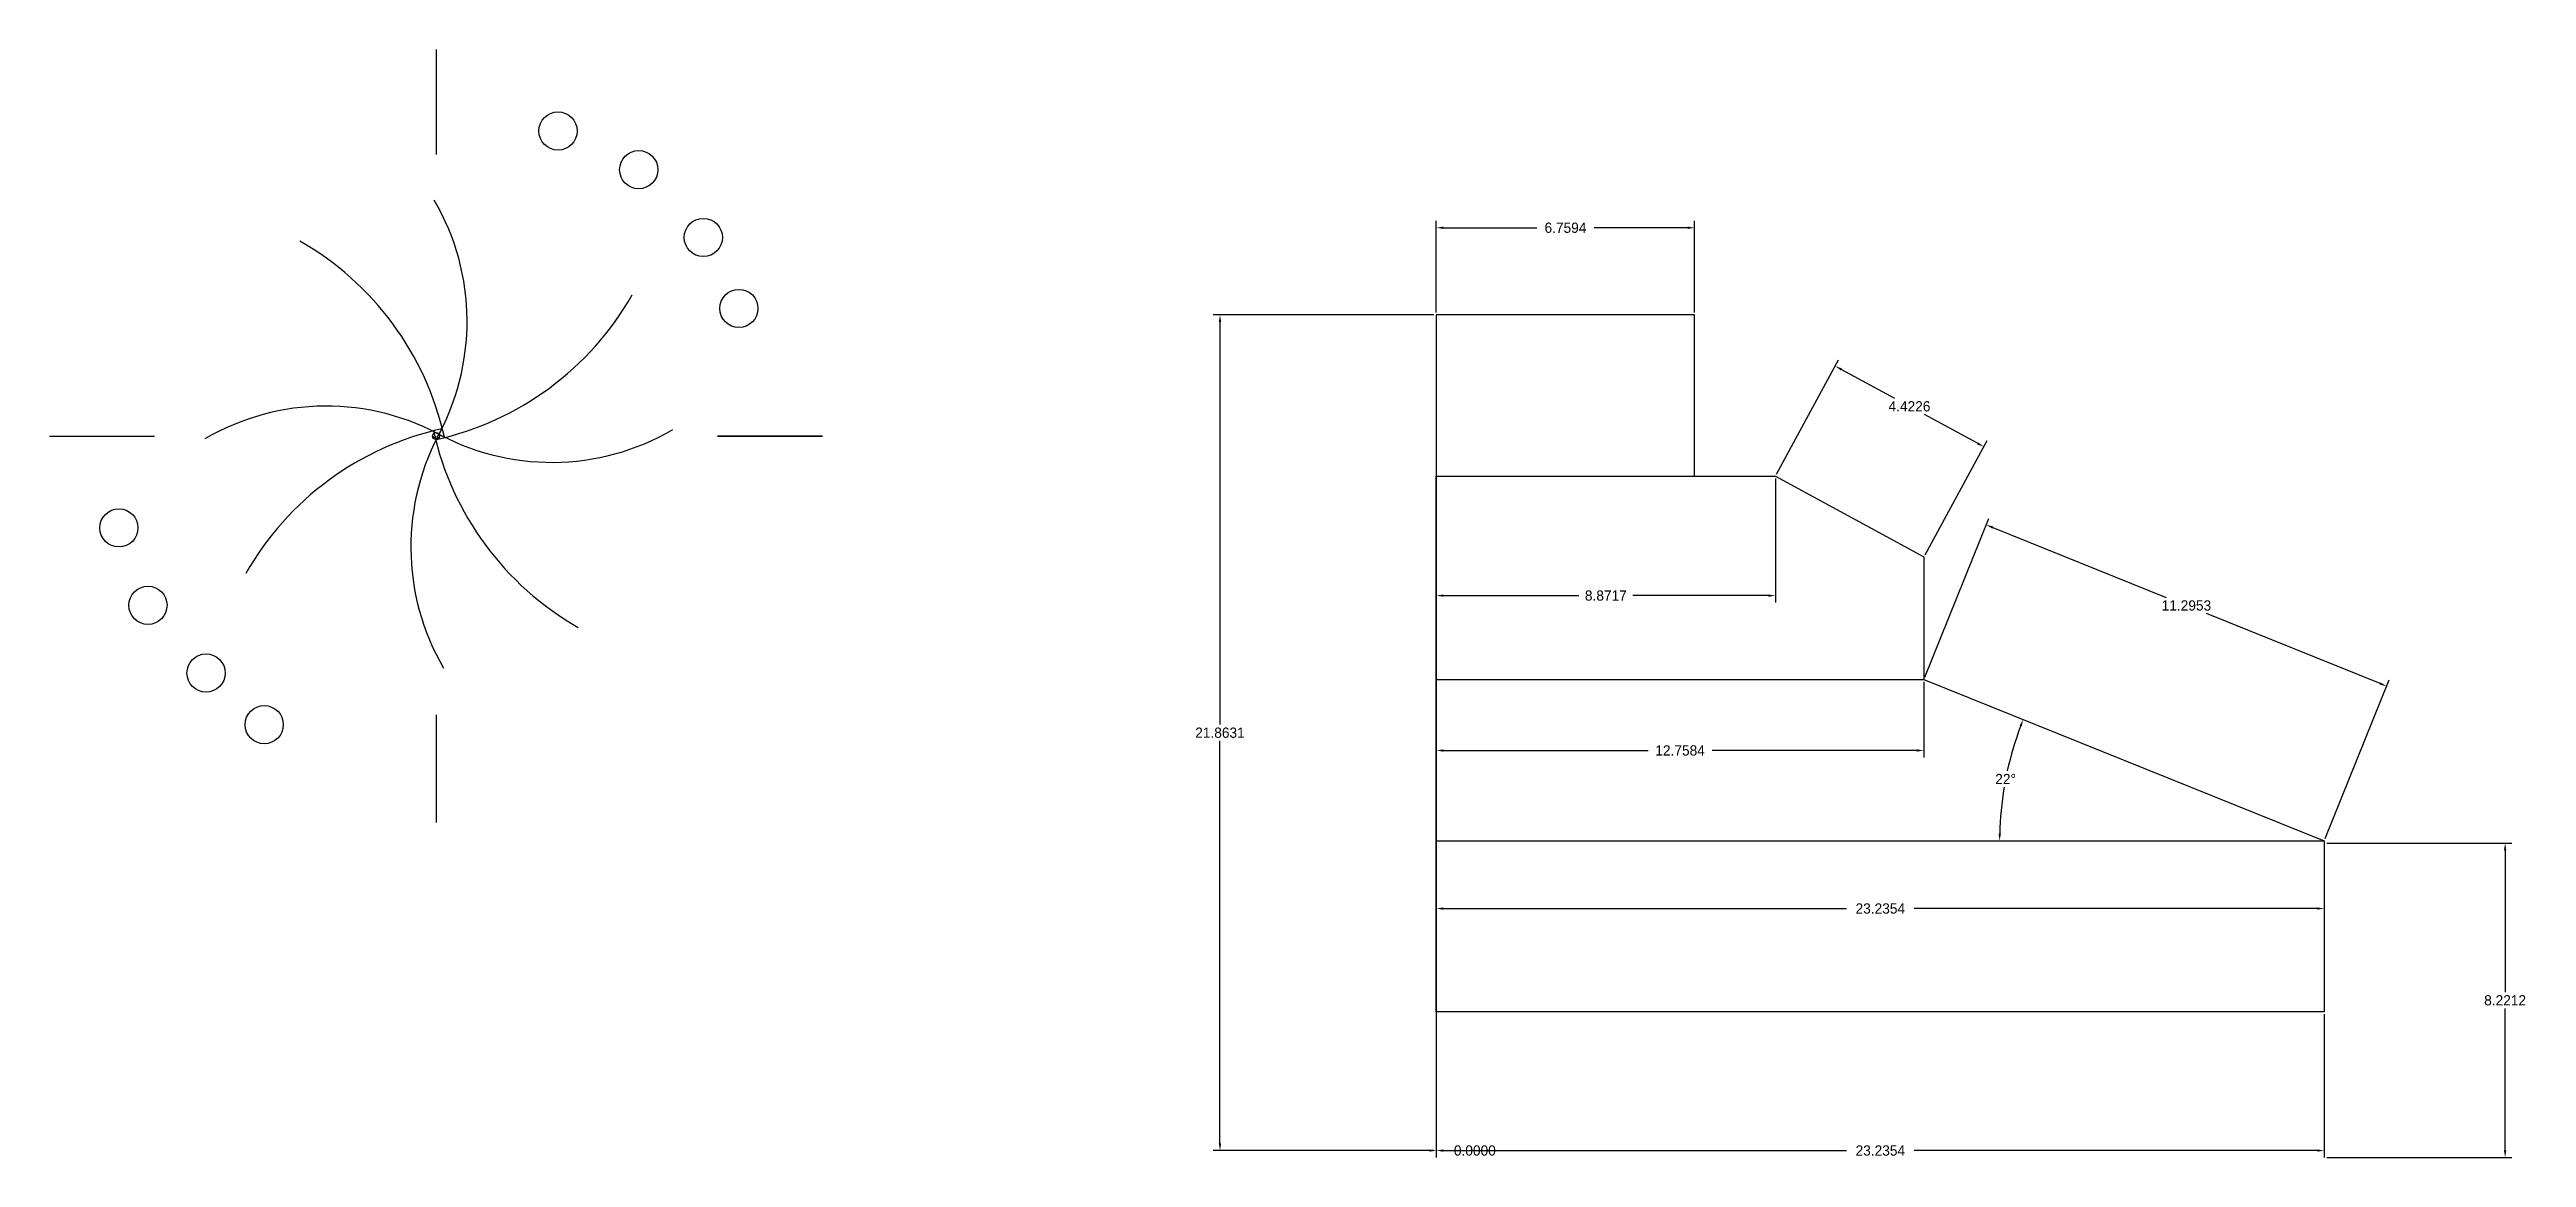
# Model space of a CAD drawing. Header units: inches. Extents: x 9.3 to 74.2, y 16.2 to 45.2.
import ezdxf

# ---------------------------------------------------------------- set-up
doc = ezdxf.new("R2010")
doc.units = ezdxf.units.IN
doc.header["$MEASUREMENT"] = 0
doc.dimstyles.get("Standard").update_dxf_attribs({"dimtxt": 0.268, "dimasz": 0.1855, "dimexe": 0.18, "dimexo": 0.0625, "dimgap": 0.0785, "dimtad": 0, "dimtih": 1, "dimtoh": 1, "dimdec": 4, "dimzin": 0, "dimdsep": 46, "dimtxsty": 'Standard', "dimcen": 0.0915, "dimadec": 0, "dimazin": 0, "dimtfac": 1, "dimtdec": 4, "dimtofl": 0, "dimtmove": 0, "dimatfit": 3, "dimfxl": 1, "dimtolj": 1, "dimtzin": 0, "dimarcsym": 0})

# ---------------------------------------------------------------- blocks, each defined once
blk = doc.blocks.new('*D1')
at = {"color": 0, "lineweight": -2}
for p, q in [((45.625, 19.926), (45.625, 16.179)), ((68.861, 19.926), (68.861, 16.179)), ((45.811, 16.359), (56.36, 16.359)), ((68.675, 16.359), (58.125, 16.359))]:
    blk.add_line(p, q, dxfattribs=at)
at = {"color": 0}
for points in [[(45.811, 16.39), (45.811, 16.328), (45.625, 16.359)], [(68.675, 16.39), (68.675, 16.328), (68.861, 16.359)]]:
    blk.add_solid(points, dxfattribs=at)
at = {"layer": 'Defpoints', "color": 0}
for p in [(45.625, 19.989), (68.861, 19.989), (68.861, 16.359)]:
    blk.add_point(p, dxfattribs=at)
at = {"color": 0, "insert": (57.243, 16.359), "char_height": 0.268, "attachment_point": 5}
blk.add_mtext('\\A1;23.2354', dxfattribs=at)
blk = doc.blocks.new('*D2')
at = {"color": 0, "lineweight": -2}
for p, q in [((45.625, 38.159), (45.625, 16.179)), ((45.625, 38.159), (45.625, 16.179)), ((45.44, 16.359), (45.254, 16.359)), ((45.811, 16.359), (45.996, 16.359))]:
    blk.add_line(p, q, dxfattribs=at)
at = {"color": 0}
for points in [[(45.44, 16.39), (45.44, 16.328), (45.625, 16.359)], [(45.811, 16.39), (45.811, 16.328), (45.625, 16.359)]]:
    blk.add_solid(points, dxfattribs=at)
at = {"layer": 'Defpoints', "color": 0}
for p in [(45.625, 38.222), (45.625, 38.222), (45.625, 16.359)]:
    blk.add_point(p, dxfattribs=at)
at = {"color": 0, "insert": (46.633, 16.359), "char_height": 0.268, "attachment_point": 5}
blk.add_mtext('\\A1;0.0000', dxfattribs=at)
blk = doc.blocks.new('*D3')
at = {"color": 0, "lineweight": -2}
for p, q in [((45.563, 38.222), (39.784, 38.222)), ((39.964, 38.036), (39.964, 27.503)), ((39.964, 16.544), (39.964, 27.078)), ((45.563, 16.359), (39.784, 16.359))]:
    blk.add_line(p, q, dxfattribs=at)
at = {"color": 0}
for points in [[(39.933, 38.036), (39.995, 38.036), (39.964, 38.222)], [(39.933, 16.544), (39.995, 16.544), (39.964, 16.359)]]:
    blk.add_solid(points, dxfattribs=at)
at = {"layer": 'Defpoints', "color": 0}
for p in [(45.625, 38.222), (39.964, 16.359), (45.625, 16.359)]:
    blk.add_point(p, dxfattribs=at)
at = {"color": 0, "insert": (39.964, 27.29), "char_height": 0.268, "attachment_point": 5}
blk.add_mtext('\\A1;21.8631', dxfattribs=at)
blk = doc.blocks.new('*D4')
at = {"color": 0, "lineweight": -2}
for p, q in [((45.625, 24.4), (45.625, 22.51)), ((68.861, 24.4), (68.861, 22.51)), ((45.811, 22.69), (56.36, 22.69)), ((68.675, 22.69), (58.125, 22.69))]:
    blk.add_line(p, q, dxfattribs=at)
at = {"color": 0}
for points in [[(45.811, 22.721), (45.811, 22.659), (45.625, 22.69)], [(68.675, 22.721), (68.675, 22.659), (68.861, 22.69)]]:
    blk.add_solid(points, dxfattribs=at)
at = {"layer": 'Defpoints', "color": 0}
for p in [(45.625, 24.462), (68.861, 24.462), (68.861, 22.69)]:
    blk.add_point(p, dxfattribs=at)
at = {"color": 0, "insert": (57.243, 22.69), "char_height": 0.268, "attachment_point": 5}
blk.add_mtext('\\A1;23.2354', dxfattribs=at)
blk = doc.blocks.new('*D5')
at = {"color": 0, "lineweight": -2}
for p, q in [((45.625, 28.621), (45.625, 26.646)), ((58.384, 28.621), (58.384, 26.646)), ((45.811, 26.826), (51.167, 26.826)), ((58.198, 26.826), (52.842, 26.826))]:
    blk.add_line(p, q, dxfattribs=at)
at = {"color": 0}
for points in [[(45.811, 26.857), (45.811, 26.795), (45.625, 26.826)], [(58.198, 26.857), (58.198, 26.795), (58.384, 26.826)]]:
    blk.add_solid(points, dxfattribs=at)
at = {"layer": 'Defpoints', "color": 0}
for p in [(45.625, 28.683), (58.384, 28.683), (45.625, 26.826)]:
    blk.add_point(p, dxfattribs=at)
at = {"color": 0, "insert": (52.004, 26.826), "char_height": 0.268, "attachment_point": 5}
blk.add_mtext('\\A1;12.7584', dxfattribs=at)
blk = doc.blocks.new('*D6')
at = {"color": 0, "lineweight": -2}
for p, q in [((45.625, 33.939), (45.625, 30.698)), ((54.497, 33.939), (54.497, 30.698)), ((45.811, 30.878), (49.357, 30.878)), ((54.311, 30.878), (50.765, 30.878))]:
    blk.add_line(p, q, dxfattribs=at)
at = {"color": 0}
for points in [[(45.811, 30.909), (45.811, 30.847), (45.625, 30.878)], [(54.311, 30.909), (54.311, 30.847), (54.497, 30.878)]]:
    blk.add_solid(points, dxfattribs=at)
at = {"layer": 'Defpoints', "color": 0}
for p in [(45.625, 34.001), (54.497, 34.001), (45.625, 30.878)]:
    blk.add_point(p, dxfattribs=at)
at = {"color": 0, "insert": (50.061, 30.878), "char_height": 0.268, "attachment_point": 5}
blk.add_mtext('\\A1;8.8717', dxfattribs=at)
blk = doc.blocks.new('*D7')
at = {"color": 0, "lineweight": -2}
for p, q in [((45.625, 38.284), (45.625, 40.681)), ((45.811, 40.501), (48.256, 40.501)), ((52.199, 40.501), (49.753, 40.501)), ((52.385, 38.284), (52.385, 40.681))]:
    blk.add_line(p, q, dxfattribs=at)
at = {"color": 0}
for points in [[(45.811, 40.532), (45.811, 40.47), (45.625, 40.501)], [(52.199, 40.532), (52.199, 40.47), (52.385, 40.501)]]:
    blk.add_solid(points, dxfattribs=at)
at = {"layer": 'Defpoints', "color": 0}
for p in [(45.625, 40.501), (45.625, 38.222), (52.385, 38.222)]:
    blk.add_point(p, dxfattribs=at)
at = {"color": 0, "insert": (49.005, 40.501), "char_height": 0.268, "attachment_point": 5}
blk.add_mtext('\\A1;6.7594', dxfattribs=at)
blk = doc.blocks.new('*D8')
at = {"color": 0, "lineweight": -2}
for p, q in [((54.527, 34.056), (56.148, 37.042)), ((56.225, 36.795), (57.614, 36.041)), ((59.786, 34.862), (58.397, 35.616)), ((58.413, 31.946), (60.035, 34.932))]:
    blk.add_line(p, q, dxfattribs=at)
at = {"color": 0}
for points in [[(56.24, 36.823), (56.21, 36.768), (56.062, 36.884)], [(59.801, 34.889), (59.771, 34.835), (59.949, 34.774)]]:
    blk.add_solid(points, dxfattribs=at)
at = {"layer": 'Defpoints', "color": 0}
for p in [(59.949, 34.774), (54.497, 34.001), (58.384, 31.891)]:
    blk.add_point(p, dxfattribs=at)
at = {"color": 0, "insert": (58.006, 35.829), "char_height": 0.268, "attachment_point": 5}
blk.add_mtext('\\A1;4.4226', dxfattribs=at)
blk = doc.blocks.new('*D9')
at = {"color": 0, "lineweight": -2}
for p, q in [((58.407, 28.741), (60.081, 32.896)), ((60.186, 32.66), (64.725, 30.831)), ((70.319, 28.578), (65.78, 30.406)), ((68.884, 24.52), (70.558, 28.675))]:
    blk.add_line(p, q, dxfattribs=at)
at = {"color": 0}
for points in [[(60.197, 32.689), (60.174, 32.631), (60.014, 32.729)], [(70.33, 28.607), (70.307, 28.549), (70.491, 28.509)]]:
    blk.add_solid(points, dxfattribs=at)
at = {"layer": 'Defpoints', "color": 0}
for p in [(58.384, 28.683), (70.491, 28.509), (68.861, 24.462)]:
    blk.add_point(p, dxfattribs=at)
at = {"color": 0, "insert": (65.252, 30.619), "char_height": 0.268, "attachment_point": 5}
blk.add_mtext('\\A1;11.2953', dxfattribs=at)
blk = doc.blocks.new('*D10')
at = {"color": 0, "lineweight": -2}
for p, q in [((68.923, 24.4), (73.772, 24.4)), ((73.592, 24.214), (73.592, 20.502)), ((73.592, 16.364), (73.592, 20.077)), ((68.923, 16.179), (73.772, 16.179))]:
    blk.add_line(p, q, dxfattribs=at)
at = {"color": 0}
for points in [[(73.561, 24.214), (73.623, 24.214), (73.592, 24.4)], [(73.561, 16.364), (73.623, 16.364), (73.592, 16.179)]]:
    blk.add_solid(points, dxfattribs=at)
at = {"layer": 'Defpoints', "color": 0}
for p in [(68.861, 24.4), (68.861, 16.179), (73.592, 16.179)]:
    blk.add_point(p, dxfattribs=at)
at = {"color": 0, "insert": (73.592, 20.289), "char_height": 0.268, "attachment_point": 5}
blk.add_mtext('\\A1;8.2212', dxfattribs=at)
blk = doc.blocks.new('*D11')
at = {"color": 0, "lineweight": -2}
for start, end in [(159.30925, 167.56522), (170.48558, 178.74877)]:
    blk.add_arc((68.861, 24.462), 8.495, start, end, dxfattribs=at)
at = {"color": 0}
for points in [[(60.885, 27.475), (60.943, 27.453), (60.982, 27.637)], [(60.399, 24.648), (60.337, 24.648), (60.366, 24.462)]]:
    blk.add_solid(points, dxfattribs=at)
at = {"layer": 'Defpoints', "color": 0}
for p in [(58.384, 28.683), (60.642, 26.608), (45.625, 24.462), (68.861, 24.462), (68.861, 24.462)]:
    blk.add_point(p, dxfattribs=at)
at = {"color": 0, "insert": (60.521, 26.079), "char_height": 0.268, "attachment_point": 5}
blk.add_mtext('\\A1;22°', dxfattribs=at)

msp = doc.modelspace()

# ---------------------------------------------------------------- linework, layer by layer
for p, q in [((19.45073, 45.16411), (19.45073, 42.41785)), ((9.33787, 35.05126), (12.08413, 35.05126)), ((19.45073, 35.05126), (19.45073, 35.05126)), ((19.45073, 35.05126), (19.45073, 35.05126)), ((19.45073, 35.05126), (19.45073, 35.05126)), ((19.45073, 35.05126), (19.45073, 35.05126)), ((19.45073, 35.05126), (19.45073, 35.05126)), ((19.45073, 35.05126), (19.45073, 35.05126)), ((19.45073, 35.05126), (19.45073, 35.05126)), ((19.45073, 35.05126), (19.45073, 35.05126)), ((19.45073, 35.05126), (19.45073, 35.05126)), ((19.45073, 35.05126), (19.45073, 35.05126)), ((29.56359, 35.05126), (26.81733, 35.05126)), ((26.81733, 35.05126), (29.56359, 35.05126)), ((45.62528, 28.68317), (45.62528, 34.00121)), ((45.62528, 34.00121), (54.49699, 34.00121)), ((45.62528, 34.00121), (45.62528, 34.00121)), ((54.49699, 34.00121), (58.38365, 31.89088)), ((58.38365, 31.89088), (58.38365, 28.68317)), ((45.62528, 24.46249), (45.62528, 28.68317)), ((45.62528, 28.68317), (58.38365, 28.68317)), ((58.38365, 28.68317), (68.86072, 24.46249)), ((19.45073, 27.75462), (19.45073, 24.9384))]:
    msp.add_line(p, q)
for points in [[(45.62528, 34.00121), (52.38468, 34.00121), (52.38468, 38.22189), (45.62528, 38.22189)], [(45.62528, 24.46249), (68.86072, 24.46249), (68.86072, 19.98858), (45.62528, 19.98858)]]:
    msp.add_lwpolyline(points, close=True)
for centre, radius in [((22.64332, 43.03345), 0.5), ((24.75564, 42.02049), 0.5), ((26.44549, 40.24781), 0.5), ((27.3749, 38.39071), 0.5), ((19.45073, 35.05126), 0.0915), ((11.15234, 32.6506), 0.5), ((11.91278, 30.62467), 0.5), ((13.43364, 28.85199), 0.5), ((14.95451, 27.50138), 0.5)]:
    msp.add_circle(centre, radius)
for centre, radius, start, end in [((13.97854, 38.05247), 6.28568, 330.5261914, 30.2895026), ((11.98167, 33.31687), 7.87402, 12.516072, 60.2811063), ((17.74432, 42.64665), 7.87402, 282.516072, 330.2811063), ((16.57585, 29.55109), 6.28568, 60.5261914, 120.2895026), ((21.31145, 27.55423), 7.87402, 102.516072, 150.2811063), ((25.07724, 32.14841), 6.28568, 150.5261914, 210.2895026), ((19.40498, 35.06269), 0.04716, 194.0362435, 345.9637565), ((22.47992, 40.64979), 6.28568, 240.5261914, 300.2895026), ((27.0741, 36.884), 7.87402, 192.516072, 240.2811063)]:
    msp.add_arc(centre, radius, start, end)

# ---------------------------------------------------------------- dimensions: what is measured, and where the dimension line sits
for base, p1, p2, picture, middle in [((45.62528, 40.50105), (52.38468, 38.22189), (45.62528, 38.22189), '*D7', (49.00498, 40.50105)), ((45.6252808968, 16.3587988643), (45.6252808968, 38.2218870885), (45.6252808968, 38.2218870885), '*D2', (46.6331142301, 16.3587988643)), ((45.62528, 30.87792), (54.49699, 34.00121), (45.62528, 34.00121), '*D6', (50.06114, 30.87792)), ((45.62528, 26.82607), (58.38365, 28.68317), (45.62528, 28.68317), '*D5', (52.00446, 26.82607)), ((68.86072, 22.68981), (45.62528, 24.46249), (68.86072, 24.46249), '*D4', (57.243, 22.68981)), ((68.86072, 16.3588), (45.62528, 19.98858), (68.86072, 19.98858), '*D1', (57.243, 16.3588))]:
    dim = msp.add_linear_dim(base=base, p1=p1, p2=p2, dimstyle='Standard')
    dim.commit()
    dim.dimension.update_dxf_attribs({"geometry": picture, "text_midpoint": middle})
for base, p1, p2, picture, middle in [((39.96428, 16.3588), (45.62528, 38.22189), (45.62528, 16.3588), '*D3', (39.96428, 27.29034)), ((73.5923, 16.1788), (68.86072, 24.39999), (68.86072, 16.1788), '*D10', (73.5923, 20.2894))]:
    dim = msp.add_linear_dim(base=base, p1=p1, p2=p2, angle=90, dimstyle='Standard')
    dim.commit()
    dim.dimension.update_dxf_attribs({"geometry": picture, "text_midpoint": middle})
for p1, p2, distance, picture, middle in [((54.49699, 34.00121), (58.38365, 31.89088), 3.2802, '*D8', (58.00553, 35.82873)), ((58.38365, 28.68317), (68.86072, 24.46249), 4.362, '*D9', (65.25212, 30.61886))]:
    dim = msp.add_aligned_dim(p1=p1, p2=p2, distance=distance, dimstyle='Standard')
    dim.commit()
    dim.dimension.update_dxf_attribs({"geometry": picture, "text_midpoint": middle})
dim = msp.add_angular_dim_2l(base=(60.64154, 26.60771), line1=((45.62528, 24.46249), (68.86072, 24.46249)), line2=((58.38365, 28.68317), (68.86072, 24.46249)), dimstyle='Standard')
dim.commit()
dim.dimension.update_dxf_attribs({"geometry": '*D11', "text_midpoint": (60.52145, 26.0791)})

doc.saveas('drawing.dxf')
